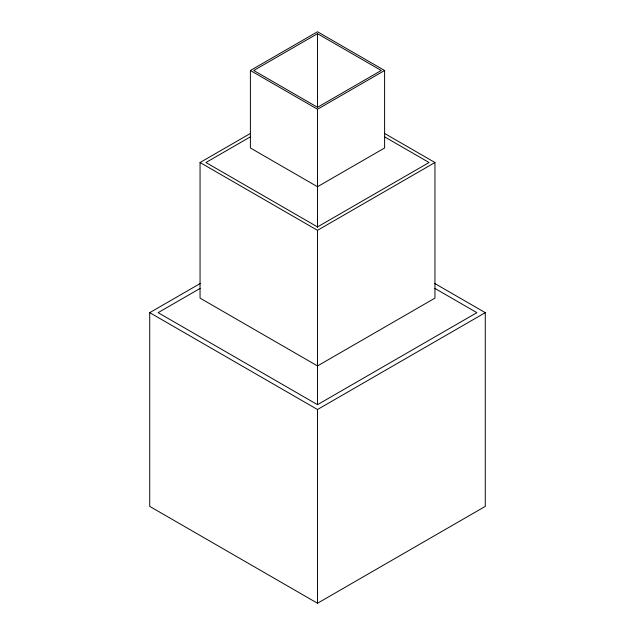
<?xml version="1.0" encoding="UTF-8"?>
<svg xmlns="http://www.w3.org/2000/svg" width="635" height="635" viewBox="0 0 635 635"><rect width="100%" height="100%" fill="white"/><g stroke="black" fill="none" stroke-linecap="round" stroke-linejoin="round"><path stroke-width="0.95" d="M250.388 70.493L317.5 31.75L384.612 70.493L384.612 147.987L317.5 186.73L250.388 147.987L250.388 70.493L317.5 109.244L384.612 70.493M317.5 33.687L253.746 70.493L317.5 107.307L381.254 70.493L317.5 33.687L317.5 107.283M384.365 133.318L434.943 162.52L434.943 298.125L317.5 365.935L200.057 298.125L200.057 162.52L250.634 133.318M250.555 136.747L205.93 162.52L317.5 226.933L429.069 162.52L384.445 136.747M434.769 283.496L485.275 312.658L485.275 506.389L317.5 603.25L149.725 506.389L149.725 312.658L200.231 283.496M200.104 288.417L158.115 312.658L317.5 404.678L476.885 312.658L434.896 288.417M200.057 162.52L317.5 230.322L434.943 162.52M149.725 312.658L317.5 409.519L485.275 312.658M317.5 109.244L317.5 227.362M317.5 230.322L317.5 404.582M317.5 409.519L317.5 603.25"/></g></svg>
